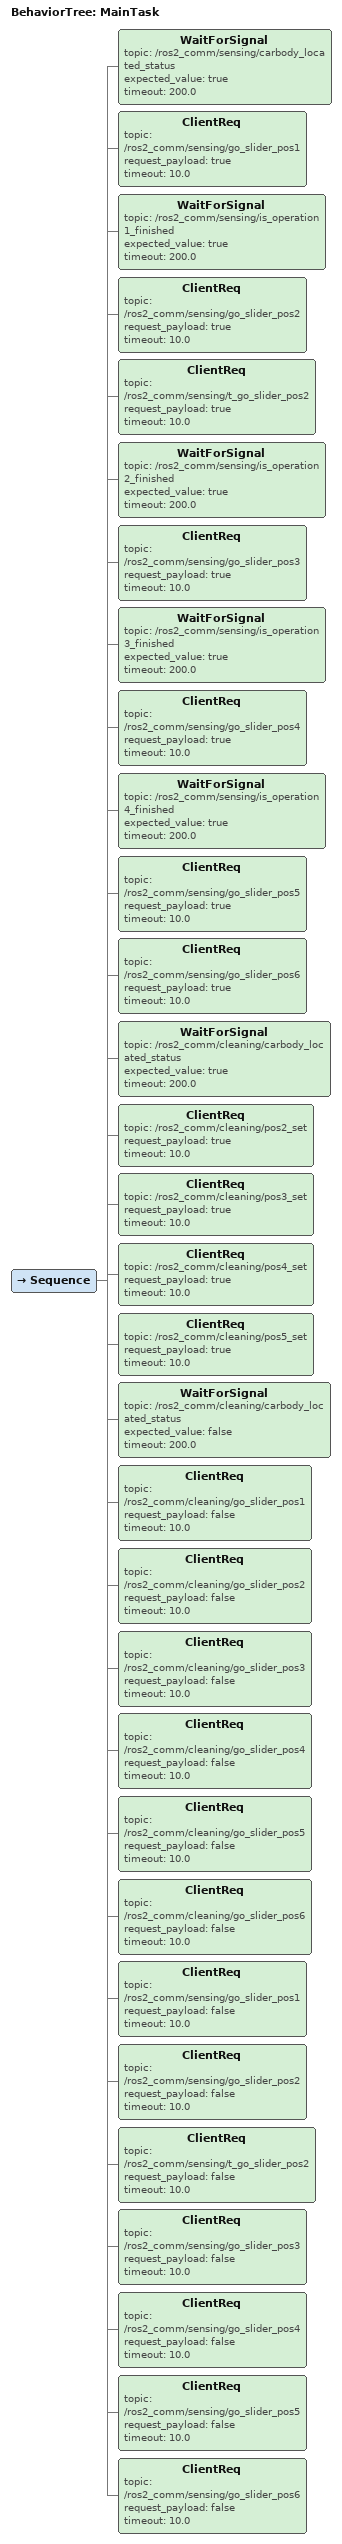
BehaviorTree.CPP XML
<root BTCPP_format="4">
  <BehaviorTree ID="MainTask">
    <Sequence>
      <!-- Sensing: Start & Step 1 -->
      <WaitForSignal topic="/ros2_comm/sensing/carbody_located_status" expected_value="true" timeout="200.0"/>
      <ClientReq topic="/ros2_comm/sensing/go_slider_pos1" request_payload="true" timeout="10.0"/>
      <WaitForSignal topic="/ros2_comm/sensing/is_operation1_finished" expected_value="true" timeout="200.0"/>

      <!-- Sensing: Step 2 -->
      <ClientReq topic="/ros2_comm/sensing/go_slider_pos2" request_payload="true" timeout="10.0"/>
      <ClientReq topic="/ros2_comm/sensing/t_go_slider_pos2" request_payload="true" timeout="10.0"/>
      <WaitForSignal topic="/ros2_comm/sensing/is_operation2_finished" expected_value="true" timeout="200.0"/>

      <!-- Sensing: Step 3 -->
      <ClientReq topic="/ros2_comm/sensing/go_slider_pos3" request_payload="true" timeout="10.0"/>
      <WaitForSignal topic="/ros2_comm/sensing/is_operation3_finished" expected_value="true" timeout="200.0"/>

      <!-- Sensing: Step 4 -->
      <ClientReq topic="/ros2_comm/sensing/go_slider_pos4" request_payload="true" timeout="10.0"/>
      <WaitForSignal topic="/ros2_comm/sensing/is_operation4_finished" expected_value="true" timeout="200.0"/>

      <!-- Sensing: Step 5 & 6 -->
      <ClientReq topic="/ros2_comm/sensing/go_slider_pos5" request_payload="true" timeout="10.0"/>
      <ClientReq topic="/ros2_comm/sensing/go_slider_pos6" request_payload="true" timeout="10.0"/>

      <!-- Cleaning: Trigger & Set True -->
      <WaitForSignal topic="/ros2_comm/cleaning/carbody_located_status" expected_value="true" timeout="200.0"/>
      <ClientReq topic="/ros2_comm/cleaning/pos2_set" request_payload="true" timeout="10.0"/>
      <ClientReq topic="/ros2_comm/cleaning/pos3_set" request_payload="true" timeout="10.0"/>
      <ClientReq topic="/ros2_comm/cleaning/pos4_set" request_payload="true" timeout="10.0"/>
      <ClientReq topic="/ros2_comm/cleaning/pos5_set" request_payload="true" timeout="10.0"/>

      <!-- Cleaning: Reset (Set False) -->
      <WaitForSignal topic="/ros2_comm/cleaning/carbody_located_status" expected_value="false" timeout="200.0"/>

      <ClientReq topic="/ros2_comm/cleaning/go_slider_pos1" request_payload="false" timeout="10.0"/>
      <ClientReq topic="/ros2_comm/cleaning/go_slider_pos2" request_payload="false" timeout="10.0"/>
      <ClientReq topic="/ros2_comm/cleaning/go_slider_pos3" request_payload="false" timeout="10.0"/>
      <ClientReq topic="/ros2_comm/cleaning/go_slider_pos4" request_payload="false" timeout="10.0"/>
      <ClientReq topic="/ros2_comm/cleaning/go_slider_pos5" request_payload="false" timeout="10.0"/>
      <ClientReq topic="/ros2_comm/cleaning/go_slider_pos6" request_payload="false" timeout="10.0"/>

      <!-- Sensing: Reset (Set False) -->
      <ClientReq topic="/ros2_comm/sensing/go_slider_pos1" request_payload="false" timeout="10.0"/>
      <ClientReq topic="/ros2_comm/sensing/go_slider_pos2" request_payload="false" timeout="10.0"/>
      <ClientReq topic="/ros2_comm/sensing/t_go_slider_pos2" request_payload="false" timeout="10.0"/>
      <ClientReq topic="/ros2_comm/sensing/go_slider_pos3" request_payload="false" timeout="10.0"/>
      <ClientReq topic="/ros2_comm/sensing/go_slider_pos4" request_payload="false" timeout="10.0"/>
      <ClientReq topic="/ros2_comm/sensing/go_slider_pos5" request_payload="false" timeout="10.0"/>
      <ClientReq topic="/ros2_comm/sensing/go_slider_pos6" request_payload="false" timeout="10.0"/>
    </Sequence>
  </BehaviorTree>
</root>
